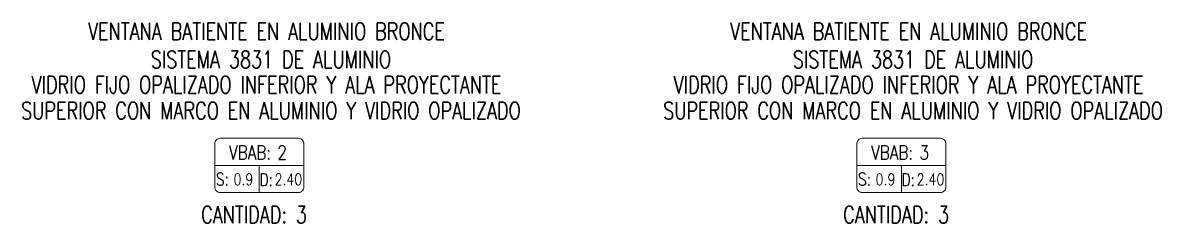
# Model space of a CAD drawing. Header units: metres. Extents: x 2750 to 2938, y 1259 to 1403.
# Drawn here: x 2904.45 to 2909.74, y 1370.31 to 1371.24 of the extents above; entities that cross this region are included whole.
import ezdxf
from ezdxf.enums import TextEntityAlignment as Align

# ---------------------------------------------------------------- set-up
doc = ezdxf.new("R2010")
doc.units = ezdxf.units.M
doc.layers.add('05-TEXTO10', color=7, linetype='Continuous', lineweight=5)
doc.layers.add('ARQ - Cod Det', color=1, linetype='Continuous', lineweight=5)
doc.styles.add('STD', font='SIMPLEX', dxfattribs={"width": 1.2})
doc.styles.add('TEXT', font='romans.shx', dxfattribs={"width": 0.8})

msp = doc.modelspace()

# ---------------------------------------------------------------- linework, layer by layer
at = {"layer": 'ARQ - Cod Det', "transparency": 33554687}
for p, q in [((2905.7577, 1370.579), (2905.3437, 1370.579)), ((2905.5507, 1370.579), (2905.5507, 1370.4531)), ((2908.738, 1370.579), (2908.324, 1370.579)), ((2908.531, 1370.579), (2908.531, 1370.4531))]:
    msp.add_line(p, q, dxfattribs=at)
for points in [[(2905.3437, 1370.6788), (2905.3437, 1370.4792, 0.414214), (2905.3698, 1370.4531), (2905.7316, 1370.4531, 0.414214), (2905.7577, 1370.4792), (2905.7577, 1370.6788, 0.414214), (2905.7316, 1370.7049), (2905.3698, 1370.7049, 0.414214)], [(2908.324, 1370.6788), (2908.324, 1370.4792, 0.414214), (2908.3501, 1370.4531), (2908.7119, 1370.4531, 0.414214), (2908.738, 1370.4792), (2908.738, 1370.6788, 0.414214), (2908.7119, 1370.7049), (2908.3501, 1370.7049, 0.414214)]]:
    msp.add_lwpolyline(points, format="xyb", close=True, dxfattribs=at)

# ---------------------------------------------------------------- texts
at = {"layer": '05-TEXTO10', "transparency": 33554687, "style": 'STD', "width": 0.75}
for s, p in [('VENTANA BATIENTE EN ALUMINIO BRONCE', (2905.5843, 1371.1618)), ('VENTANA BATIENTE EN ALUMINIO BRONCE', (2908.5646, 1371.1618)), (' SISTEMA 3831 DE ALUMINIO', (2905.5843, 1371.0311)), (' SISTEMA 3831 DE ALUMINIO', (2908.5646, 1371.0311)), ('VIDRIO FIJO OPALIZADO INFERIOR Y ALA PROYECTANTE', (2905.5843, 1370.9138)), ('VIDRIO FIJO OPALIZADO INFERIOR Y ALA PROYECTANTE', (2908.5646, 1370.9138)), (' SUPERIOR CON MARCO EN ALUMINIO Y VIDRIO OPALIZADO', (2905.5843, 1370.7936)), (' SUPERIOR CON MARCO EN ALUMINIO Y VIDRIO OPALIZADO', (2908.5646, 1370.7936)), ('CANTIDAD: 3', (2905.5264, 1370.3103)), ('CANTIDAD: 3', (2908.5067, 1370.3103))]:
    msp.add_text(s, height=0.08, dxfattribs=at).set_placement(p, align=Align.CENTER)
at = {"layer": 'ARQ - Cod Det', "transparency": 33554687, "attachment_point": 2, "style": 'TEXT'}
for s, insert, char_height, width in [('VBAB:', (2905.5079, 1370.6711), 0.06476, 0.107914), ('2', (2905.6568, 1370.6711), 0.0648, 0.107914), ('VBAB:', (2908.4882, 1370.6711), 0.06476, 0.107914), ('3', (2908.6371, 1370.6711), 0.0648, 0.107914), ('S:', (2905.3795, 1370.5445), 0.05829, 0.097122), ('0.9', (2905.4769, 1370.5408), 0.05347, 0.06178), ('D:', (2905.5826, 1370.5419), 0.05829, 0.090994), ('2.40', (2905.6858, 1370.5409), 0.05347, 0.06178), ('S:', (2908.3598, 1370.5445), 0.05829, 0.097122), ('0.9', (2908.4572, 1370.5408), 0.05347, 0.06178), ('D:', (2908.5629, 1370.5419), 0.05829, 0.090994), ('2.40', (2908.6662, 1370.5409), 0.05347, 0.06178)]:
    msp.add_mtext(s, dxfattribs=dict(at, insert=insert, char_height=char_height, width=width))

doc.saveas('drawing.dxf')
